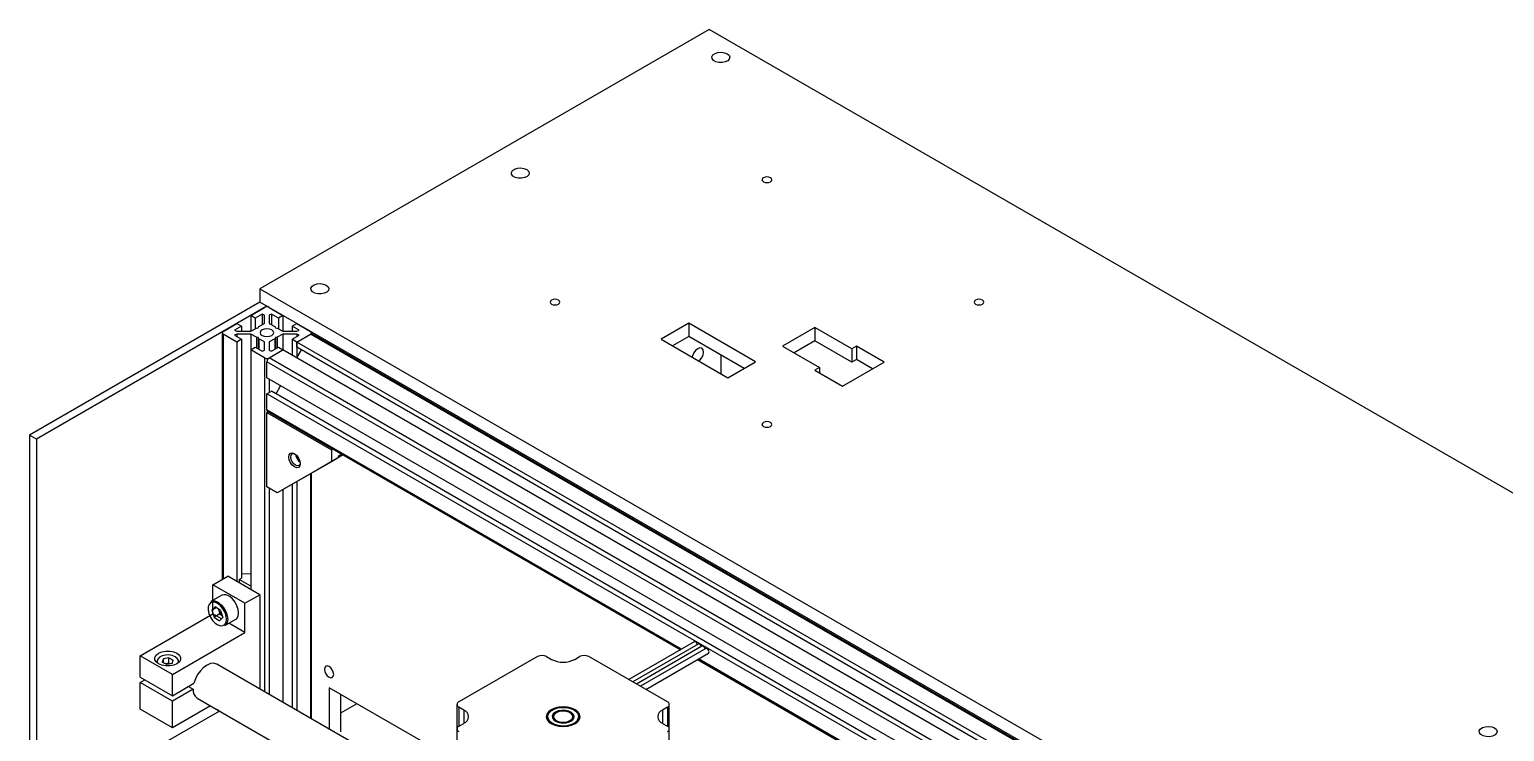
# Model space of a CAD drawing. Header units: millimetres. Extents: x -190 to 12889, y -227 to 3957.
# Drawn here: x 12120.5 to 12573.1, y 868.7 to 1084.2 of the extents above; entities that cross this region are included whole.
import ezdxf

# ---------------------------------------------------------------- set-up
doc = ezdxf.new("R2010")
doc.units = ezdxf.units.MM
doc.header["$LTSCALE"] = 0.7
doc.layers.get('0').update_dxf_attribs({"color": 255})
doc.layers.add('DIM', color=94, linetype='Continuous', lineweight=25)

# ---------------------------------------------------------------- blocks, each defined once
blk = doc.blocks.new('3d')
at = {"color": 5, "linetype": 'Continuous', "lineweight": 25}
for p, q in [((17726.99, 1007.99), (17589.11, 928.39)), ((18042.36, 825.93), (17726.99, 1007.99)), ((17589.11, 928.39), (17589.11, 924.31)), ((17589.11, 928.39), (17904.48, 746.33)), ((17589.11, 924.31), (17518.4, 883.49)), ((17904.48, 742.25), (17589.11, 924.31)), ((17591.23, 923.09), (17589.11, 924.31)), ((17591.23, 923.09), (17520.52, 882.27)), ((17586.28, 920.23), (17590.52, 922.68)), ((17587.69, 919.41), (17586.28, 920.23)), ((17586.28, 920.23), (17586.28, 915.36)), ((17589.82, 920.64), (17587.69, 919.41)), ((17587.69, 919.41), (17587.69, 916.15)), ((17590.48, 920.25), (17589.82, 920.64)), ((17589.82, 920.64), (17589.82, 917.37)), ((17590.48, 917.75), (17590.48, 920.25)), ((17591.23, 922.85), (17591.23, 923.09)), ((17591.94, 922.68), (17596.18, 920.23)), ((17592.64, 920.64), (17591.98, 920.25)), ((17591.98, 920.25), (17591.98, 917.75)), ((17594.77, 919.41), (17592.64, 920.64)), ((17592.64, 920.64), (17592.64, 917.37)), ((17596.18, 920.23), (17594.77, 919.41)), ((17594.77, 919.41), (17594.77, 916.15)), ((17596.18, 920.23), (17596.18, 915.36)), ((17577.5, 914.92), (17577.5, 839.22)), ((17577.8, 915.33), (17582.04, 917.78)), ((17582.04, 912.06), (17577.8, 914.51)), ((17577.8, 914.51), (17577.8, 839.39)), ((17583.45, 916.96), (17581.33, 915.74)), ((17581.33, 915.74), (17581.99, 915.36)), ((17581.99, 914.49), (17581.33, 914.11)), ((17581.99, 915.36), (17586.32, 915.36)), ((17586.32, 914.49), (17581.99, 914.49)), ((17581.99, 914.49), (17581.99, 913.72)), ((17582.04, 917.78), (17583.45, 916.96)), ((17583.45, 916.96), (17583.45, 915.36)), ((17586.32, 915.36), (17588.03, 916.34)), ((17588.03, 913.5), (17586.32, 914.49)), ((17586.32, 914.49), (17586.32, 909.64)), ((17588.03, 916.34), (17588.61, 916.43)), ((17588.61, 916.43), (17588.77, 916.77)), ((17588.77, 916.77), (17590.48, 917.75)), ((17591.98, 917.75), (17593.69, 916.77)), ((17593.69, 916.77), (17593.85, 916.43)), ((17593.85, 916.43), (17594.43, 916.34)), ((17594.43, 916.34), (17596.14, 915.36)), ((17596.14, 914.49), (17594.43, 913.5)), ((17596.14, 915.36), (17600.47, 915.36)), ((17600.47, 914.49), (17596.14, 914.49)), ((17596.14, 914.49), (17596.14, 909.64)), ((17599.01, 916.96), (17600.42, 917.78)), ((17601.13, 915.74), (17599.01, 916.96)), ((17599.01, 916.96), (17599.01, 915.36)), ((17600.42, 917.78), (17604.67, 915.33)), ((17600.42, 912.06), (17604.67, 914.51)), ((17600.47, 915.36), (17601.13, 915.74)), ((17601.13, 914.11), (17600.47, 914.49)), ((17600.47, 914.49), (17600.47, 913.72)), ((17887.51, 751.23), (17604.67, 914.51)), ((17604.96, 914.61), (17604.96, 914.92)), ((17887.86, 751.36), (17605.17, 914.56)), ((17720.7, 917.82), (17712.22, 912.92)), ((17741.21, 905.98), (17720.7, 917.82)), ((17720.7, 917.82), (17720.7, 913.74)), ((17759.4, 916.49), (17749.5, 910.77)), ((17770.72, 909.95), (17759.4, 916.49)), ((17759.4, 916.49), (17759.4, 912.4)), ((17581.33, 914.11), (17583.45, 912.88)), ((17583.45, 912.88), (17582.04, 912.06)), ((17582.04, 912.06), (17582.04, 838.58)), ((17583.45, 912.88), (17583.45, 839.6)), ((17586.28, 909.62), (17587.69, 910.43)), ((17587.69, 910.43), (17589.82, 909.21)), ((17588.61, 913.41), (17588.03, 913.5)), ((17588.03, 913.5), (17588.03, 910.24)), ((17588.77, 913.08), (17588.61, 913.41)), ((17588.61, 913.41), (17588.61, 909.9)), ((17590.48, 912.09), (17588.77, 913.08)), ((17588.77, 913.08), (17588.77, 909.81)), ((17590.48, 909.59), (17590.48, 912.09)), ((17593.69, 913.08), (17591.98, 912.09)), ((17591.98, 912.09), (17591.98, 909.59)), ((17592.64, 909.21), (17594.77, 910.43)), ((17593.85, 913.41), (17593.69, 913.08)), ((17593.69, 913.08), (17593.69, 909.81)), ((17594.43, 913.5), (17593.85, 913.41)), ((17593.85, 913.41), (17593.85, 909.9)), ((17594.43, 913.5), (17594.43, 910.24)), ((17594.77, 910.43), (17596.18, 909.62)), ((17599.01, 912.88), (17601.13, 914.11)), ((17600.42, 912.06), (17599.01, 912.88)), ((17599.01, 912.88), (17599.01, 907.98)), ((17883.27, 748.78), (17600.42, 912.06)), ((17600.42, 910.43), (17600.42, 912.06)), ((17600.42, 912.06), (17600.42, 907.21)), ((17883.27, 747.15), (17600.42, 910.43)), ((17712.22, 912.92), (17732.72, 901.08)), ((17720.7, 913.74), (17715.75, 910.88)), ((17737.67, 903.94), (17720.7, 913.74)), ((17749.5, 910.77), (17760.82, 904.24)), ((17759.4, 912.4), (17753.04, 908.73)), ((17770.72, 905.87), (17759.4, 912.4)), ((17772.16, 910.79), (17770.72, 909.95)), ((17770.72, 909.95), (17770.72, 905.87)), ((17780.64, 905.89), (17772.16, 910.79)), ((17772.16, 910.79), (17772.16, 906.7)), ((17590.52, 907.17), (17586.28, 909.62)), ((17586.28, 909.62), (17586.28, 836.13)), ((17589.82, 909.21), (17590.48, 909.59)), ((17590.52, 907.17), (17590.52, 804.68)), ((17874.07, 742.66), (17591.23, 905.94)), ((17591.23, 901.04), (17591.23, 905.94)), ((17591.94, 907.17), (17596.18, 909.62)), ((17874.78, 743.88), (17591.94, 907.17)), ((17591.98, 909.59), (17592.64, 909.21)), ((17879.02, 746.33), (17596.18, 909.62)), ((17600.4, 907.18), (17601.82, 909.63)), ((17730.53, 908.06), (17730.53, 902.35)), ((17732.72, 901.08), (17741.21, 905.98)), ((17767.91, 898.54), (17780.64, 905.89)), ((17772.16, 906.7), (17770.72, 905.87)), ((17777.11, 903.85), (17772.16, 906.7)), ((17874.07, 737.76), (17591.23, 901.04)), ((17760.82, 904.24), (17759.43, 903.44)), ((17759.43, 903.44), (17767.91, 898.54)), ((17760.82, 904.24), (17760.82, 902.64)), ((17591.23, 896.14), (17592.64, 896.96)), ((17591.94, 900.63), (17591.94, 896.55)), ((17874.49, 734.26), (17592.64, 896.96)), ((17594.04, 896.16), (17595.45, 898.61)), ((17874.07, 732.86), (17591.23, 896.14)), ((17591.23, 891.24), (17591.23, 896.14)), ((17718.51, 817.77), (17591.23, 891.24)), ((17591.64, 890.67), (17591.23, 890.43)), ((17591.23, 890.43), (17611.03, 879)), ((17591.23, 867.56), (17591.23, 890.43)), ((17591.44, 890.79), (17718.22, 817.6)), ((17520.52, 882.27), (17518.4, 883.49)), ((17518.4, 883.49), (17518.4, 677.46)), ((17520.52, 882.27), (17520.52, 676.24)), ((17611.44, 879.24), (17611.03, 879)), ((17611.03, 879), (17611.03, 875.32)), ((17611.03, 875.32), (17594.41, 865.73)), ((17613.15, 876.55), (17596.53, 866.95)), ((17614.63, 877.4), (17606.43, 872.67)), ((17608.55, 873.89), (17606.43, 872.67)), ((17614.63, 877.4), (17608.55, 873.89)), ((17613.15, 876.55), (17611.03, 875.32)), ((17614.27, 877.6), (17613.15, 876.96)), ((17613.15, 876.96), (17613.15, 876.55)), ((17600.42, 869.2), (17600.42, 798.97)), ((17604.67, 871.65), (17604.67, 796.52)), ((17604.96, 796.35), (17604.96, 871.82)), ((17606.43, 872.67), (17606.43, 872.67)), ((17594.41, 865.73), (17591.23, 867.56)), ((17591.94, 867.16), (17591.94, 803.86)), ((17596.53, 866.95), (17594.41, 865.73)), ((17596.18, 866.75), (17596.18, 801.42)), ((17599.01, 868.38), (17599.01, 799.78)), ((17574.61, 837.56), (17579.21, 840.21)), ((17584.51, 831.84), (17574.61, 837.56)), ((17574.61, 832.67), (17574.61, 837.56)), ((17589.11, 834.49), (17579.21, 840.21)), ((17582.74, 839.19), (17583.45, 839.6)), ((17586.28, 837.15), (17582.74, 839.19)), ((17582.74, 839.19), (17582.74, 838.17)), ((17583.45, 840.86), (17586.28, 841.01)), ((17577.44, 834.3), (17574.08, 832.36)), ((17584.51, 831.84), (17589.11, 834.49)), ((17589.11, 834.49), (17589.11, 805.5)), ((17552.34, 815.72), (17574.61, 828.57)), ((17574.37, 829.71), (17575.33, 830.73)), ((17575.7, 830.47), (17574.37, 829.71)), ((17574.37, 829.71), (17575.07, 827.55)), ((17574.61, 828.57), (17574.61, 832.54)), ((17577.29, 827.03), (17574.61, 828.57)), ((17576.84, 828.57), (17575.07, 827.55)), ((17576.99, 829.59), (17575.33, 830.73)), ((17576.36, 830.02), (17576.48, 829.65)), ((17576.48, 829.65), (17576.84, 828.57)), ((17576.84, 828.57), (17577.46, 828.15)), ((17576.99, 829.59), (17577.69, 827.44)), ((17584.51, 822.86), (17584.51, 831.84)), ((17575.07, 827.55), (17576.73, 826.42)), ((17577.69, 827.44), (17576.73, 826.42)), ((17578.33, 825), (17581.69, 826.93)), ((17584.51, 822.86), (17579.57, 825.71)), ((17562.24, 810), (17584.51, 822.86)), ((17722.39, 820.01), (17702.32, 808.42)), ((17723.57, 819.33), (17703.5, 807.74)), ((17552.34, 809.18), (17552.34, 815.72)), ((17562.24, 810), (17552.34, 815.72)), ((17559.48, 814.75), (17559.15, 813.75)), ((17561.16, 815.09), (17559.48, 814.75)), ((17559.48, 813.58), (17559.48, 814.75)), ((17561.16, 815.09), (17562.5, 814.42)), ((17561.16, 813.45), (17561.16, 815.09)), ((17674.27, 815.51), (17650.15, 801.59)), ((17677.09, 815.51), (17678.62, 814.63)), ((17685.69, 814.63), (17687.21, 815.51)), ((17714.15, 801.59), (17690.03, 815.51)), ((17724.75, 818.65), (17704.68, 807.06)), ((17725.93, 817.96), (17705.86, 806.38)), ((17707.52, 805.42), (17726.76, 816.53)), ((17874.07, 727.96), (17723.71, 814.76)), ((17557.32, 813.92), (17557.32, 813.78)), ((17557.33, 813.77), (17557.32, 813.92)), ((17560.49, 813.08), (17559.15, 813.75)), ((17560.32, 813.29), (17560.14, 813.25)), ((17560.32, 813.29), (17560.15, 813.25)), ((17561.16, 813.45), (17560.32, 813.29)), ((17562.17, 813.41), (17560.49, 813.08)), ((17561.16, 813.45), (17561.51, 813.28)), ((17562.17, 813.41), (17562.5, 814.42)), ((17564.32, 813.78), (17564.32, 813.92)), ((17564.32, 813.92), (17564.32, 813.77)), ((17649.57, 770.59), (17575.85, 813.15)), ((17723.42, 814.59), (17874.28, 727.5)), ((17552.34, 809.18), (17562.24, 803.47)), ((17552.34, 807.55), (17553.75, 808.37)), ((17562.24, 801.83), (17552.34, 807.55)), ((17552.34, 799.38), (17552.34, 807.55)), ((17562.24, 803.47), (17562.24, 810)), ((17562.24, 803.47), (17568.85, 807.28)), ((17567.19, 806.33), (17568.6, 805.51)), ((17638.61, 789.59), (17610.32, 805.91)), ((17610.32, 805.91), (17610.32, 793.25)), ((17568.6, 805.51), (17562.24, 801.83)), ((17562.24, 793.67), (17562.24, 801.83)), ((17569.85, 802.76), (17646.24, 758.66)), ((17613.86, 803.87), (17613.86, 792.44)), ((17562.24, 793.67), (17552.34, 799.38)), ((17576.75, 798.78), (17555.52, 786.52)), ((17573.92, 800.41), (17562.24, 793.67)), ((17618.81, 801.01), (17613.86, 798.15)), ((17649.57, 800.78), (17649.57, 793.31)), ((17651.67, 799.08), (17650.15, 799.96)), ((17650.15, 799.96), (17650.15, 794.12)), ((17651.67, 799.08), (17651.67, 795)), ((17678.76, 799), (17678.61, 798.92)), ((17680.05, 798.26), (17679.91, 798.17)), ((17684.4, 798.17), (17684.25, 798.26)), ((17685.69, 798.92), (17685.55, 799)), ((17714.15, 799.96), (17712.63, 799.08)), ((17712.63, 799.08), (17712.63, 795)), ((17714.15, 799.96), (17714.15, 794.12)), ((17714.73, 793.31), (17714.73, 800.78)), ((17649.57, 793.31), (17649.57, 785.14)), ((17650.15, 794.12), (17651.67, 795)), ((17712.63, 795), (17714.15, 794.12)), ((17714.73, 785.14), (17714.73, 793.31))]:
    blk.add_line(p, q, dxfattribs=at)
at = {"color": 5, "linetype": 'Continuous', "lineweight": 25, "flags": 128}
for points in [[(17732.47, 1000.54), (17733.05, 1000.06), (17733.28, 999.49), (17733.14, 998.92), (17732.65, 998.41), (17731.87, 998.03), (17730.91, 997.85), (17729.9, 997.88), (17728.98, 998.11), (17728.26, 998.52), (17727.85, 999.06), (17727.81, 999.64), (17728.13, 1000.19), (17728.77, 1000.64), (17729.66, 1000.93), (17730.66, 1001.01), (17731.64, 1000.87), (17732.47, 1000.54)], [(17670.96, 965.03), (17671.53, 964.55), (17671.76, 963.98), (17671.62, 963.4), (17671.13, 962.89), (17670.35, 962.52), (17669.39, 962.33), (17668.38, 962.36), (17667.46, 962.6), (17666.74, 963.01), (17666.33, 963.54), (17666.29, 964.13), (17666.61, 964.68), (17667.25, 965.13), (17668.14, 965.41), (17669.14, 965.49), (17670.12, 965.36), (17670.96, 965.03)], [(17743.61, 961.25), (17744.1, 961.07), (17744.67, 961), (17745.25, 961.07), (17745.73, 961.25), (17746.06, 961.53), (17746.17, 961.87), (17746.06, 962.2), (17745.73, 962.48), (17745.25, 962.67), (17744.67, 962.73), (17744.1, 962.67), (17743.61, 962.48), (17743.29, 962.2), (17743.17, 961.87), (17743.29, 961.53), (17743.61, 961.25)], [(17609.44, 929.52), (17610.01, 929.03), (17610.24, 928.47), (17610.1, 927.89), (17609.61, 927.38), (17608.83, 927.01), (17607.87, 926.82), (17606.86, 926.85), (17605.94, 927.08), (17605.22, 927.5), (17604.82, 928.03), (17604.77, 928.61), (17605.09, 929.17), (17605.74, 929.61), (17606.62, 929.9), (17607.62, 929.98), (17608.6, 929.85), (17609.44, 929.52)], [(17678.56, 923.7), (17679.04, 923.51), (17679.62, 923.45), (17680.19, 923.51), (17680.68, 923.7), (17681, 923.98), (17681.12, 924.31), (17681, 924.64), (17680.68, 924.92), (17680.19, 925.11), (17679.62, 925.18), (17679.04, 925.11), (17678.56, 924.92), (17678.23, 924.64), (17678.12, 924.31), (17678.23, 923.98), (17678.56, 923.7)], [(17808.67, 923.7), (17809.15, 923.51), (17809.73, 923.45), (17810.3, 923.51), (17810.79, 923.7), (17811.11, 923.98), (17811.23, 924.31), (17811.11, 924.64), (17810.79, 924.92), (17810.3, 925.11), (17809.73, 925.18), (17809.15, 925.11), (17808.67, 924.92), (17808.34, 924.64), (17808.23, 924.31), (17808.34, 923.98), (17808.67, 923.7)], [(17589.75, 915.78), (17589.29, 915.39), (17589.13, 914.92), (17589.29, 914.46), (17589.75, 914.06), (17590.43, 913.8), (17591.23, 913.71), (17592.03, 913.8), (17592.71, 914.06), (17593.17, 914.46), (17593.33, 914.92), (17593.17, 915.39), (17592.71, 915.78), (17592.03, 916.04), (17591.23, 916.13), (17590.43, 916.04), (17589.75, 915.78)], [(17723.85, 906.21), (17724.14, 906.47), (17724.71, 907.25), (17725.09, 908.13), (17725.23, 908.99), (17725.09, 909.69), (17724.71, 910.13), (17724.14, 910.24), (17723.46, 910.01), (17722.78, 909.46), (17722.21, 908.69), (17721.83, 907.81), (17721.74, 907.43)], [(17743.61, 886.14), (17744.1, 885.96), (17744.67, 885.89), (17745.25, 885.96), (17745.73, 886.14), (17746.06, 886.43), (17746.17, 886.76), (17746.06, 887.09), (17745.73, 887.37), (17745.25, 887.56), (17744.67, 887.62), (17744.1, 887.56), (17743.61, 887.37), (17743.29, 887.09), (17743.17, 886.76), (17743.29, 886.43), (17743.61, 886.14)], [(17599.72, 873.69), (17599.04, 874.23), (17598.47, 875.01), (17598.08, 875.89), (17597.95, 876.75), (17598.08, 877.45), (17598.47, 877.9), (17599.04, 878.01), (17599.72, 877.77), (17600.39, 877.23), (17600.97, 876.45), (17601.35, 875.57), (17601.48, 874.71), (17601.35, 874.01), (17600.97, 873.57), (17600.39, 873.45), (17599.72, 873.69)], [(17600.02, 874.22), (17599.46, 874.67), (17598.99, 875.31), (17598.67, 876.04), (17598.56, 876.75), (17598.67, 877.33), (17598.99, 877.7), (17599.46, 877.79), (17599.88, 877.67)], [(17601.48, 874.9), (17601.37, 874.48), (17601.06, 874.12), (17600.58, 874.02), (17600.02, 874.22)], [(17581.69, 826.93), (17582.02, 827.2), (17582.42, 827.89), (17582.57, 828.83), (17582.45, 829.92), (17582.07, 831.08), (17581.47, 832.19), (17580.7, 833.17), (17579.83, 833.92)], [(17576.28, 831.68), (17575.44, 832.11), (17574.65, 832.22), (17573.98, 832.01), (17573.5, 831.5), (17573.24, 830.72), (17573.22, 829.75), (17573.46, 828.68), (17573.93, 827.6), (17574.58, 826.61), (17575.36, 825.79), (17576.2, 825.22), (17577.02, 824.94), (17577.76, 824.99), (17578.34, 825.36), (17578.72, 826.01), (17578.86, 826.89), (17578.74, 827.92), (17578.39, 829.01), (17577.82, 830.06), (17577.1, 830.98), (17576.28, 831.68)], [(17576.39, 830), (17576.42, 829.89), (17576.48, 829.65)], [(17576.47, 831.98), (17577.34, 831.23), (17578.11, 830.26), (17578.71, 829.14), (17579.09, 827.98), (17579.21, 826.89), (17579.06, 825.95), (17578.66, 825.26), (17578.33, 825)], [(17723.36, 819.2), (17723.35, 819.24), (17723.22, 819.53), (17723.03, 819.79), (17722.81, 819.97), (17722.58, 820.05), (17722.39, 820.01)], [(17724.54, 818.52), (17724.53, 818.55), (17724.4, 818.85), (17724.21, 819.1), (17723.99, 819.29), (17723.76, 819.36), (17723.57, 819.33)], [(17563.65, 813.27), (17562.64, 812.84), (17561.45, 812.62), (17560.2, 812.62), (17559.01, 812.84), (17558, 813.27), (17557.26, 813.85), (17556.87, 814.54), (17556.87, 815.26), (17557.26, 815.95), (17558, 816.53)], [(17563.94, 813.45), (17564.07, 813.72), (17564.09, 814.35), (17563.76, 814.95), (17563.12, 815.45), (17562.22, 815.81), (17561.17, 815.98), (17560.09, 815.94), (17559.08, 815.7), (17558.27, 815.29), (17557.73, 814.74), (17557.53, 814.13), (17557.68, 813.51), (17557.71, 813.45)], [(17558, 816.53), (17559.01, 816.96), (17560.2, 817.18), (17561.45, 817.18), (17562.64, 816.96), (17563.65, 816.53), (17564.39, 815.95), (17564.78, 815.26), (17564.78, 814.54), (17564.39, 813.85), (17563.65, 813.27)], [(17725.72, 817.84), (17725.71, 817.87), (17725.58, 818.17), (17725.39, 818.42), (17725.17, 818.6), (17724.94, 818.68), (17724.75, 818.65)], [(17726.94, 816.91), (17726.89, 817.19), (17726.76, 817.48), (17726.57, 817.74), (17726.35, 817.92), (17726.12, 818), (17725.93, 817.96)], [(17726.76, 816.53), (17726.76, 816.53), (17726.89, 816.67), (17726.94, 816.91)], [(17575.85, 813.15), (17575.74, 813.21), (17574.89, 813.43), (17573.91, 813.32), (17572.88, 812.87), (17571.84, 812.13), (17570.86, 811.14), (17570, 809.95), (17569.31, 808.63), (17568.85, 807.28)], [(17611.74, 810), (17611.63, 810.68), (17611.32, 811.39), (17610.86, 812.01), (17610.32, 812.45), (17609.78, 812.63), (17609.32, 812.55), (17609.02, 812.19), (17608.91, 811.63), (17609.02, 810.94), (17609.32, 810.24), (17609.78, 809.62), (17610.32, 809.18), (17610.86, 808.99), (17611.32, 809.08), (17611.63, 809.43), (17611.74, 810)], [(17575.76, 799.34), (17576.07, 799.15), (17576.29, 799.04)], [(17576.48, 798.93), (17576.25, 799.05), (17576.11, 799.13)], [(17678.47, 799.16), (17677.65, 798.54), (17677.13, 797.82), (17676.95, 797.04), (17677.13, 796.26), (17677.65, 795.54), (17678.47, 794.92), (17679.55, 794.44), (17680.8, 794.14), (17682.15, 794.04), (17683.5, 794.14), (17684.75, 794.44), (17685.83, 794.92), (17686.65, 795.54), (17687.17, 796.26), (17687.35, 797.04), (17687.17, 797.82), (17686.65, 798.54), (17685.83, 799.16), (17684.75, 799.64), (17683.5, 799.94), (17682.15, 800.04), (17680.8, 799.94), (17679.55, 799.64), (17678.47, 799.16)], [(17678.62, 798.92), (17677.79, 798.29), (17677.29, 797.56), (17677.15, 796.78), (17677.39, 796), (17677.97, 795.29), (17678.61, 794.84)], [(17685.54, 795.08), (17686.33, 795.68), (17686.81, 796.39), (17686.95, 797.14), (17686.73, 797.88), (17686.16, 798.56), (17685.31, 799.13), (17684.21, 799.54), (17682.97, 799.77), (17681.66, 799.8), (17680.39, 799.62), (17679.25, 799.25), (17678.33, 798.72), (17677.69, 798.06), (17677.38, 797.32), (17677.42, 796.57), (17677.82, 795.85), (17678.53, 795.22), (17679.52, 794.72), (17680.7, 794.4), (17681.99, 794.27), (17683.29, 794.35), (17684.5, 794.63), (17685.54, 795.08)], [(17679.76, 798.42), (17679.12, 797.9), (17678.8, 797.28), (17678.85, 796.64), (17679.25, 796.04), (17679.97, 795.55), (17680.92, 795.23), (17682.01, 795.09), (17683.11, 795.17), (17684.11, 795.46), (17684.9, 795.91), (17685.39, 796.49), (17685.52, 797.12), (17685.29, 797.75), (17684.73, 798.3), (17683.88, 798.71), (17682.84, 798.95), (17681.73, 798.97), (17680.67, 798.79), (17679.76, 798.42)], [(17679.91, 798.17), (17679.27, 797.65), (17678.99, 797.04), (17679.08, 796.4), (17679.55, 795.83), (17679.84, 795.62)], [(17684.25, 795.83), (17684.85, 796.32), (17685.11, 796.89), (17685.02, 797.49), (17684.59, 798.03), (17683.86, 798.45), (17682.92, 798.7), (17681.89, 798.75), (17680.89, 798.6), (17680.05, 798.26), (17679.45, 797.77), (17679.19, 797.19), (17679.28, 796.6), (17679.71, 796.06), (17680.44, 795.63), (17681.38, 795.38), (17682.41, 795.33), (17683.41, 795.48), (17684.25, 795.83)], [(17684.46, 795.62), (17685.03, 796.1), (17685.31, 796.72), (17685.22, 797.35), (17684.75, 797.93), (17684.4, 798.17)], [(17685.69, 794.84), (17686.13, 795.13), (17686.8, 795.82), (17687.12, 796.58), (17687.08, 797.37), (17686.67, 798.12), (17685.92, 798.77), (17685.69, 798.92)], [(17967.94, 793.58), (17968.51, 793.1), (17968.74, 792.53), (17968.6, 791.96), (17968.11, 791.45), (17967.33, 791.07), (17966.38, 790.89), (17965.37, 790.92), (17964.44, 791.15), (17963.73, 791.56), (17963.32, 792.1), (17963.27, 792.68), (17963.59, 793.23), (17964.24, 793.68), (17965.12, 793.97), (17966.12, 794.05), (17967.11, 793.91), (17967.94, 793.58)]]:
    blk.add_lwpolyline(points, dxfattribs=at)
at = {"color": 5, "linetype": 'Continuous', "lineweight": 25}
for centre, radius, start, end in [((17591.23, 921.31), 1.54, 62.6097, 117.3903), ((17577.95, 914.92), 0.437, 110.7834, 249.2166), ((17604.51, 914.92), 0.437, 290.7834, 69.2166), ((17604.96, 914.11), 0.503, 65.6929, 125.6176), ((17591.23, 908.53), 1.54, 242.6097, 297.3903), ((17592.77, 905.87), 1.54, 122.6055, 177.3945), ((17591.72, 891.19), 0.493, 173.7012, 234.9867), ((17603.28, 877.79), 3.22, 184.7229, 235.2717), ((17604.08, 878.25), 4.04, 190.8888, 229.1058), ((17578.33, 832.2), 2.28, 48.8725, 113.0977), ((17574.97, 830.26), 2.28, 48.8725, 113.0977), ((17579.67, 830.68), 3.34, 197.9111, 228.4549), ((17675.68, 812.78), 3.07, 62.6097, 117.3903), ((17688.62, 812.78), 3.07, 62.6097, 117.3903), ((17560.82, 810.76), 2.58, 76.4685, 101.28), ((17682.15, 821.46), 7.69, 242.6097, 297.3903), ((17571.48, 805.15), 2.9, 172.9867, 235.7012), ((17650.46, 800.78), 0.873, 110.7834, 249.2166), ((17713.84, 800.78), 0.873, 290.7834, 69.2166), ((17650.9, 797.04), 2.18, 290.7834, 69.2166), ((17713.4, 797.04), 2.18, 110.7834, 249.2166), ((17650.46, 793.31), 0.873, 110.7834, 249.2166), ((17713.84, 793.31), 0.873, 290.7834, 69.2166)]:
    blk.add_arc(centre, radius, start, end, dxfattribs=at)

msp = doc.modelspace()

# ---------------------------------------------------------------- block references
at = {"layer": 'DIM'}
msp.add_blockref('3d', (-5397.9356, 76.177), dxfattribs=at)

doc.saveas('drawing.dxf')
